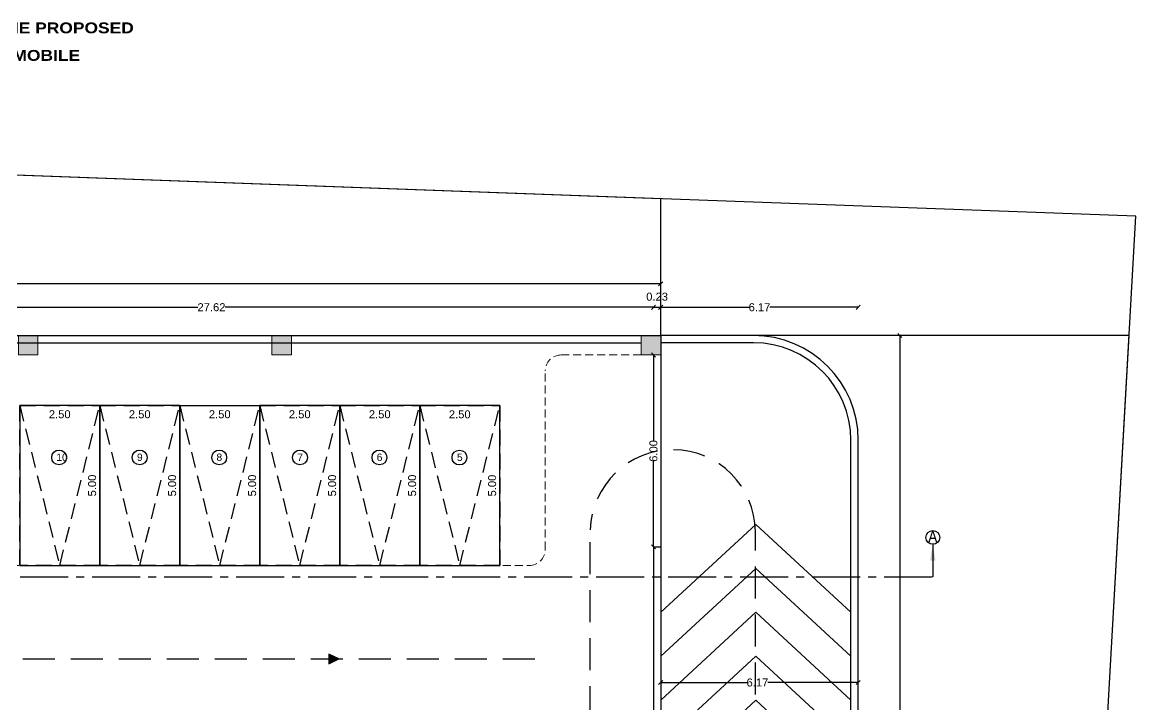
# Model space of a CAD drawing. Header units: metres. Extents: x 71870 to 71989, y 12512 to 13085.
# Drawn here: x 71941.71 to 71976.51, y 13063.88 to 13085.21 of the extents above; entities that cross this region are included whole.
import ezdxf

# ---------------------------------------------------------------- set-up
doc = ezdxf.new("R2010")
doc.units = ezdxf.units.M
doc.header["$MEASUREMENT"] = 0
for name, pattern in [('CENTER2', [1.125, 0.75, -0.125, 0.125, -0.125]), ('DASHED2', [0.375, 0.25, -0.125]), ('Dim Line', [0.375, 0.25, -0.125])]:
    doc.linetypes.add(name, pattern=pattern)
doc.layers.get('Defpoints').update_dxf_attribs({"color": 6, "lineweight": 0})
doc.layers.add('02_FB_WALL', color=7, linetype='Continuous', lineweight=30)
doc.layers.add('COL', color=1, linetype='Continuous', lineweight=18)
doc.layers.add('ANGULAR_PARKING_SLOT_1', color=6, linetype='Continuous')
for name, color, linetype, plot in [('BLK_1_LVL_-1_BSMNT_COVERED_PARKING', 4, 'Continuous', False), ('BLK_1_LVL_-1_BSMNT_FOOT_PRINT', 1, 'Continuous', False), ('BLK_1_LVL_-1_BSMNT_PLOT_BOUNDARY', 70, 'Continuous', False), ('BLK_1_LVL_-1_BSMNT_REAR_SETBACK', 171, 'Continuous', False), ('BLK_1_LVL_-1_BSMNT_SIDE_SETBACK1', 102, 'Continuous', False)]:
    doc.layers.add(name, color=color, linetype=linetype, plot=plot)
doc.styles.add('century Gothic', font='arial.ttf')
doc.styles.add('MtXpl_Arial_Black', font='')
doc.styles.get("Standard").update_dxf_attribs({"font": 'arial.ttf'})
doc.styles.get('MtXpl_Arial_Black').set_extended_font_data('Arial Black')
doc.dimstyles.new('STAND', dxfattribs={"dimtxt": 0.25, "dimasz": 0.13, "dimexe": 0, "dimexo": 0, "dimgap": 0, "dimtad": 0, "dimzin": 0, "dimdsep": 46, "dimtxsty": 'century Gothic', "dimblk": 'OBLIQUE', "dimcen": 0.15, "dimse1": 1, "dimse2": 1, "dimclrd": 5, "dimclre": 7, "dimclrt": 5, "dimazin": 0, "dimtfac": 1, "dimtofl": 0, "dimtmove": 0, "dimatfit": 3, "dimfxl": 0, "dimtolj": 1, "dimtzin": 0, "dimlwd": -1, "dimlwe": -1, "dimarcsym": 0})
doc.dimstyles.get("Standard").update_dxf_attribs({"dimtxt": 0.18, "dimasz": 0.18, "dimexe": 0.18, "dimexo": 0.0625, "dimgap": 0.09, "dimtad": 0, "dimtih": 1, "dimtoh": 1, "dimdec": 4, "dimzin": 0, "dimdsep": 46, "dimtxsty": 'Standard', "dimcen": 0.09, "dimadec": 0, "dimazin": 0, "dimtfac": 1, "dimtdec": 4, "dimtofl": 0, "dimtmove": 0, "dimatfit": 3, "dimfxl": 0, "dimtolj": 1, "dimtzin": 0, "dimarcsym": 0})

# ---------------------------------------------------------------- blocks, each defined once
blk = doc.blocks.new('*U3')
at = {"layer": 'COL'}
h = blk.add_hatch(color=8, dxfattribs=at)
h.dxf.hatch_style = 1
h.paths.add_polyline_path([(2704.9, 761), (2704.9, 737), (2680.9, 737), (2680.9, 761)])
at = {"layer": 'COL', "ltscale": 0.02}
blk.add_lwpolyline([(2704.9, 761), (2704.9, 737), (2680.9, 737), (2680.9, 761)], close=True, dxfattribs=at)
blk = doc.blocks.new('arrowww')
at = {"layer": '02_FB_WALL'}
h = blk.add_hatch(color=252, dxfattribs=at)
h.dxf.hatch_style = 1
h.paths.add_polyline_path([(156792.6, 14158.6), (156780.6, 14164.6), (156792.6, 14170.6)])
at = {"layer": '02_FB_WALL', "color": 252}
blk.add_lwpolyline([(156792.6, 14158.6), (156780.6, 14164.6), (156792.6, 14170.6)], close=True, dxfattribs=at)
blk = doc.blocks.new('*D300')
at = {"layer": 'Defpoints', "color": 0, "lineweight": 25}
for p in [(71943.896, 13073.229), (71944.133, 13073.229), (71944.133, 13068.229)]:
    blk.add_point(p, dxfattribs=at)
at = {"color": 5, "lineweight": 25, "insert": (71943.896, 13070.729), "char_height": 0.25, "attachment_point": 5, "rotation": 90, "style": 'century Gothic'}
blk.add_mtext('\\A1;5.00', dxfattribs=at)
blk = doc.blocks.new('_Oblique')
at = {"color": 0, "linetype": 'ByBlock', "lineweight": -2}
blk.add_line((-0.5, -0.5), (0.5, 0.5), dxfattribs=at)
blk = doc.blocks.new('*D301')
at = {"layer": 'Defpoints', "color": 0, "lineweight": 25}
for p in [(71941.633, 13073.229), (71944.133, 13073.229), (71941.633, 13072.955)]:
    blk.add_point(p, dxfattribs=at)
at = {"color": 5, "lineweight": 25, "insert": (71942.883, 13072.955), "char_height": 0.25, "attachment_point": 5, "style": 'century Gothic'}
blk.add_mtext('\\A1;2.50', dxfattribs=at)
blk = doc.blocks.new('*D302')
at = {"layer": 'Defpoints', "color": 0, "lineweight": 25}
for p in [(71946.396, 13073.229), (71946.633, 13073.229), (71946.633, 13068.229)]:
    blk.add_point(p, dxfattribs=at)
at = {"color": 5, "lineweight": 25, "insert": (71946.396, 13070.729), "char_height": 0.25, "attachment_point": 5, "rotation": 90, "style": 'century Gothic'}
blk.add_mtext('\\A1;5.00', dxfattribs=at)
blk = doc.blocks.new('*D303')
at = {"layer": 'Defpoints', "color": 0, "lineweight": 25}
for p in [(71944.133, 13073.229), (71946.633, 13073.229), (71944.133, 13072.955)]:
    blk.add_point(p, dxfattribs=at)
at = {"color": 5, "lineweight": 25, "insert": (71945.383, 13072.955), "char_height": 0.25, "attachment_point": 5, "style": 'century Gothic'}
blk.add_mtext('\\A1;2.50', dxfattribs=at)
blk = doc.blocks.new('*D304')
at = {"layer": 'Defpoints', "color": 0, "lineweight": 25}
for p in [(71948.896, 13073.229), (71949.133, 13073.229), (71949.133, 13068.229)]:
    blk.add_point(p, dxfattribs=at)
at = {"color": 5, "lineweight": 25, "insert": (71948.896, 13070.729), "char_height": 0.25, "attachment_point": 5, "rotation": 90, "style": 'century Gothic'}
blk.add_mtext('\\A1;5.00', dxfattribs=at)
blk = doc.blocks.new('*D305')
at = {"layer": 'Defpoints', "color": 0, "lineweight": 25}
for p in [(71946.633, 13073.229), (71949.133, 13073.229), (71946.633, 13072.955)]:
    blk.add_point(p, dxfattribs=at)
at = {"color": 5, "lineweight": 25, "insert": (71947.883, 13072.955), "char_height": 0.25, "attachment_point": 5, "style": 'century Gothic'}
blk.add_mtext('\\A1;2.50', dxfattribs=at)
blk = doc.blocks.new('*D306')
at = {"layer": 'Defpoints', "color": 0, "lineweight": 25}
for p in [(71951.396, 13073.229), (71951.633, 13073.229), (71951.633, 13068.229)]:
    blk.add_point(p, dxfattribs=at)
at = {"color": 5, "lineweight": 25, "insert": (71951.396, 13070.729), "char_height": 0.25, "attachment_point": 5, "rotation": 90, "style": 'century Gothic'}
blk.add_mtext('\\A1;5.00', dxfattribs=at)
blk = doc.blocks.new('*D307')
at = {"layer": 'Defpoints', "color": 0, "lineweight": 25}
for p in [(71949.133, 13073.229), (71951.633, 13073.229), (71949.133, 13072.955)]:
    blk.add_point(p, dxfattribs=at)
at = {"color": 5, "lineweight": 25, "insert": (71950.383, 13072.955), "char_height": 0.25, "attachment_point": 5, "style": 'century Gothic'}
blk.add_mtext('\\A1;2.50', dxfattribs=at)
blk = doc.blocks.new('*D308')
at = {"layer": 'Defpoints', "color": 0, "lineweight": 25}
for p in [(71953.896, 13073.229), (71954.133, 13073.229), (71954.133, 13068.229)]:
    blk.add_point(p, dxfattribs=at)
at = {"color": 5, "lineweight": 25, "insert": (71953.896, 13070.729), "char_height": 0.25, "attachment_point": 5, "rotation": 90, "style": 'century Gothic'}
blk.add_mtext('\\A1;5.00', dxfattribs=at)
blk = doc.blocks.new('*D309')
at = {"layer": 'Defpoints', "color": 0, "lineweight": 25}
for p in [(71951.633, 13073.229), (71954.133, 13073.229), (71951.633, 13072.955)]:
    blk.add_point(p, dxfattribs=at)
at = {"color": 5, "lineweight": 25, "insert": (71952.883, 13072.955), "char_height": 0.25, "attachment_point": 5, "style": 'century Gothic'}
blk.add_mtext('\\A1;2.50', dxfattribs=at)
blk = doc.blocks.new('*D224')
at = {"color": 5}
for p, q in [((71961.664, 13064.57), (71964.36, 13064.57)), ((71967.836, 13064.57), (71965.011, 13064.57))]:
    blk.add_line(p, q, dxfattribs=at)
at = {"layer": 'Defpoints', "color": 0, "lineweight": 25}
for p in [(71961.664, 13064.57), (71967.836, 13064.57), (71967.836, 13064.57)]:
    blk.add_point(p, dxfattribs=at)
at = {"color": 5, "xscale": 0.13, "yscale": 0.13, "zscale": 0.13, "rotation": 180}
blk.add_blockref('_Oblique', (71961.664, 13064.57), dxfattribs=at)
at = {"color": 5, "xscale": 0.13, "yscale": 0.13, "zscale": 0.13}
blk.add_blockref('_Oblique', (71967.836, 13064.57), dxfattribs=at)
at = {"color": 5, "lineweight": 25, "insert": (71964.685, 13064.57), "char_height": 0.25, "attachment_point": 5, "style": 'century Gothic'}
blk.add_mtext('\\A1;6.17', dxfattribs=at)
blk = doc.blocks.new('*D327')
at = {"color": 5}
for p, q in [((71961.436, 13074.81), (71961.436, 13072.135)), ((71961.436, 13068.81), (71961.436, 13071.485))]:
    blk.add_line(p, q, dxfattribs=at)
at = {"layer": 'Defpoints', "color": 0, "lineweight": 25}
for p in [(71961.436, 13074.81), (71961.436, 13074.81), (71961.436, 13068.81)]:
    blk.add_point(p, dxfattribs=at)
at = {"color": 5, "xscale": 0.13, "yscale": 0.13, "zscale": 0.13}
for p, rotation in [((71961.436, 13074.81), 90), ((71961.436, 13068.81), 270)]:
    blk.add_blockref('_Oblique', p, dxfattribs=dict(at, rotation=rotation))
at = {"color": 5, "lineweight": 25, "insert": (71961.436, 13071.81), "char_height": 0.25, "attachment_point": 5, "rotation": 90, "style": 'century Gothic'}
blk.add_mtext('\\A1;6.00', dxfattribs=at)
blk = doc.blocks.new('*D329')
at = {"color": 5}
for p, q in [((71933.814, 13076.301), (71947.202, 13076.301)), ((71961.436, 13076.301), (71948.048, 13076.301))]:
    blk.add_line(p, q, dxfattribs=at)
at = {"layer": 'Defpoints', "color": 0, "lineweight": 25}
for p in [(71961.436, 13076.301), (71933.814, 13074.81), (71961.436, 13068.81)]:
    blk.add_point(p, dxfattribs=at)
at = {"color": 5, "xscale": 0.13, "yscale": 0.13, "zscale": 0.13, "rotation": 180}
blk.add_blockref('_Oblique', (71933.814, 13076.301), dxfattribs=at)
at = {"color": 5, "xscale": 0.13, "yscale": 0.13, "zscale": 0.13}
blk.add_blockref('_Oblique', (71961.436, 13076.301), dxfattribs=at)
at = {"color": 5, "insert": (71947.625, 13076.301), "char_height": 0.25, "attachment_point": 5, "style": 'century Gothic'}
blk.add_mtext('\\A1;27.62', dxfattribs=at)
blk = doc.blocks.new('*D336')
at = {"color": 5}
blk.add_line((71961.436, 13076.301), (71961.664, 13076.301), dxfattribs=at)
at = {"layer": 'Defpoints', "color": 0, "lineweight": 25}
for p in [(71961.664, 13076.301), (71961.436, 13068.81), (71961.664, 13068.81)]:
    blk.add_point(p, dxfattribs=at)
at = {"color": 5, "xscale": 0.13, "yscale": 0.13, "zscale": 0.13, "rotation": 180}
blk.add_blockref('_Oblique', (71961.436, 13076.301), dxfattribs=at)
at = {"color": 5, "xscale": 0.13, "yscale": 0.13, "zscale": 0.13}
blk.add_blockref('_Oblique', (71961.664, 13076.301), dxfattribs=at)
at = {"color": 5, "insert": (71961.55, 13076.631), "char_height": 0.25, "attachment_point": 5, "style": 'century Gothic'}
blk.add_mtext('\\A1;0.23', dxfattribs=at)
blk = doc.blocks.new('*D337')
at = {"color": 5}
for p, q in [((71961.664, 13076.301), (71964.425, 13076.301)), ((71967.836, 13076.301), (71965.076, 13076.301))]:
    blk.add_line(p, q, dxfattribs=at)
at = {"layer": 'Defpoints', "color": 0, "lineweight": 25}
for p in [(71967.836, 13076.301), (71967.836, 13072.143), (71961.664, 13068.81)]:
    blk.add_point(p, dxfattribs=at)
at = {"color": 5, "xscale": 0.13, "yscale": 0.13, "zscale": 0.13, "rotation": 180}
blk.add_blockref('_Oblique', (71961.664, 13076.301), dxfattribs=at)
at = {"color": 5, "xscale": 0.13, "yscale": 0.13, "zscale": 0.13}
blk.add_blockref('_Oblique', (71967.836, 13076.301), dxfattribs=at)
at = {"color": 5, "insert": (71964.75, 13076.301), "char_height": 0.25, "attachment_point": 5, "style": 'century Gothic'}
blk.add_mtext('\\A1;6.17', dxfattribs=at)
blk = doc.blocks.new('*D338')
at = {"color": 5}
for p, q in [((71961.664, 13076.301), (71964.425, 13076.301)), ((71967.836, 13076.301), (71965.076, 13076.301))]:
    blk.add_line(p, q, dxfattribs=at)
at = {"layer": 'Defpoints', "color": 0, "lineweight": 25}
for p in [(71961.664, 13076.301), (71961.664, 13075.42), (71967.836, 13072.143)]:
    blk.add_point(p, dxfattribs=at)
at = {"color": 5, "xscale": 0.13, "yscale": 0.13, "zscale": 0.13, "rotation": 180}
blk.add_blockref('_Oblique', (71961.664, 13076.301), dxfattribs=at)
at = {"color": 5, "xscale": 0.13, "yscale": 0.13, "zscale": 0.13}
blk.add_blockref('_Oblique', (71967.836, 13076.301), dxfattribs=at)
at = {"color": 5, "insert": (71964.75, 13076.301), "char_height": 0.25, "attachment_point": 5, "style": 'century Gothic'}
blk.add_mtext('\\A1;6.17', dxfattribs=at)
blk = doc.blocks.new('*D339')
at = {"color": 5}
for p, q in [((71909.874, 13077.033), (71935.347, 13077.033)), ((71961.664, 13077.033), (71936.191, 13077.033))]:
    blk.add_line(p, q, dxfattribs=at)
at = {"layer": 'Defpoints', "color": 0, "lineweight": 25}
for p in [(71909.874, 13077.033), (71909.874, 13075.42), (71961.664, 13075.42)]:
    blk.add_point(p, dxfattribs=at)
at = {"color": 5, "xscale": 0.13, "yscale": 0.13, "zscale": 0.13, "rotation": 180}
blk.add_blockref('_Oblique', (71909.874, 13077.033), dxfattribs=at)
at = {"color": 5, "xscale": 0.13, "yscale": 0.13, "zscale": 0.13}
blk.add_blockref('_Oblique', (71961.664, 13077.033), dxfattribs=at)
at = {"color": 5, "insert": (71935.769, 13077.033), "char_height": 0.25, "attachment_point": 5, "style": 'century Gothic'}
blk.add_mtext('\\A1;51.79', dxfattribs=at)
blk = doc.blocks.new('*D355')
at = {"color": 5}
for p, q in [((71969.136, 13075.42), (71969.136, 13059.077)), ((71969.136, 13041.892), (71969.136, 13058.234))]:
    blk.add_line(p, q, dxfattribs=at)
at = {"layer": 'Defpoints', "color": 0, "lineweight": 25}
for p in [(71961.664, 13075.42), (71969.136, 13075.42), (71961.664, 13041.892)]:
    blk.add_point(p, dxfattribs=at)
at = {"color": 5, "xscale": 0.13, "yscale": 0.13, "zscale": 0.13}
for p, rotation in [((71969.136, 13075.42), 90), ((71969.136, 13041.892), 270)]:
    blk.add_blockref('_Oblique', p, dxfattribs=dict(at, rotation=rotation))
at = {"color": 5, "lineweight": 25, "insert": (71969.136, 13058.656), "char_height": 0.25, "attachment_point": 5, "rotation": 90, "style": 'century Gothic'}
blk.add_mtext('\\A1;33.53', dxfattribs=at)
blk = doc.blocks.new('*D374')
at = {"layer": 'Defpoints', "color": 0, "lineweight": 25}
for p in [(71956.396, 13073.227), (71956.633, 13073.227), (71956.633, 13068.227)]:
    blk.add_point(p, dxfattribs=at)
at = {"color": 5, "lineweight": 25, "insert": (71956.396, 13070.727), "char_height": 0.25, "attachment_point": 5, "rotation": 90, "style": 'century Gothic'}
blk.add_mtext('\\A1;5.00', dxfattribs=at)
blk = doc.blocks.new('*D375')
at = {"layer": 'Defpoints', "color": 0, "lineweight": 25}
for p in [(71954.133, 13073.227), (71956.633, 13073.227), (71954.133, 13072.953)]:
    blk.add_point(p, dxfattribs=at)
at = {"color": 5, "lineweight": 25, "insert": (71955.383, 13072.953), "char_height": 0.25, "attachment_point": 5, "style": 'century Gothic'}
blk.add_mtext('\\A1;2.50', dxfattribs=at)

msp = doc.modelspace()

# ---------------------------------------------------------------- linework, layer by layer
for p, q in [((71918.42562, 13075.41975), (71961.05465, 13075.41972)), ((71964.55998, 13075.41972), (71961.66425, 13075.41972)), ((71934.27157, 13075.19114), (71961.05465, 13075.19112)), ((71964.55998, 13075.19112), (71961.66425, 13075.19112)), ((71967.60784, 13045.89625), (71967.60784, 13072.14312)), ((71967.83644, 13045.89625), (71967.83644, 13072.14312)), ((71961.43564, 13068.81012), (71961.66424, 13068.81012)), ((71961.43564, 13068.81012), (71961.43564, 13042.50135)), ((71961.66424, 13068.81012), (71961.66424, 13042.50135))]:
    msp.add_line(p, q)
at = {"color": 32, "linetype": 'Dim Line', "lineweight": 9}
for p, q in [((71958.55464, 13074.81012), (71961.05465, 13074.81012)), ((71958.05464, 13068.72861), (71958.05464, 13074.31012)), ((71910.98324, 13068.22861), (71957.55464, 13068.22861))]:
    msp.add_line(p, q, dxfattribs=at)
at = {"linetype": 'Dim Line', "ltscale": 4}
for p, q in [((71959.46074, 13051.45783), (71959.46074, 13069.33989)), ((71964.63604, 13046.19309), (71964.62509, 13069.29503)), ((71913.23324, 13065.3082), (71958.05464, 13065.3082))]:
    msp.add_line(p, q, dxfattribs=at)
at = {"color": 4, "linetype": 'DASHED2', "lineweight": 25, "ltscale": 2}
for points in [[(71941.63288, 13073.22876), (71944.13288, 13073.22876), (71944.13288, 13068.22876), (71941.63288, 13068.22876)], [(71944.13288, 13073.22876), (71946.63288, 13073.22876), (71946.63288, 13068.22876), (71944.13288, 13068.22876)], [(71946.63288, 13073.22876), (71949.13288, 13073.22876), (71949.13288, 13068.22876), (71946.63288, 13068.22876)], [(71949.13288, 13073.22876), (71951.63288, 13073.22876), (71951.63288, 13068.22876), (71949.13288, 13068.22876)], [(71951.63288, 13073.22876), (71954.13288, 13073.22876), (71954.13288, 13068.22876), (71951.63288, 13068.22876)], [(71954.13303, 13073.22728), (71956.63303, 13073.22728), (71956.63303, 13068.22728), (71954.13303, 13068.22728)]]:
    msp.add_lwpolyline(points, close=True, dxfattribs=at)
for points in [[(71941.63288, 13073.22876), (71942.88288, 13068.22876), (71944.13288, 13073.22876)], [(71944.13288, 13073.22876), (71945.38288, 13068.22876), (71946.63288, 13073.22876)], [(71946.63288, 13073.22876), (71947.88288, 13068.22876), (71949.13288, 13073.22876)], [(71949.13288, 13073.22876), (71950.38288, 13068.22876), (71951.63288, 13073.22876)], [(71951.63288, 13073.22876), (71952.88288, 13068.22876), (71954.13288, 13073.22876)], [(71954.13303, 13073.22728), (71955.38303, 13068.22728), (71956.63303, 13073.22728)]]:
    msp.add_lwpolyline(points, dxfattribs=at)
at = {"linetype": 'Dim Line', "ltscale": 100}
for points in [[(71961.66424, 13066.76709), (71964.63473, 13069.51029), (71967.60783, 13066.76709)], [(71961.66424, 13065.39548), (71964.63473, 13068.13868), (71967.60783, 13065.39548)], [(71961.66424, 13064.02389), (71964.63473, 13066.76709), (71967.60783, 13064.02389)], [(71961.66424, 13062.65228), (71964.63473, 13065.39548), (71967.60783, 13062.65228)], [(71961.66424, 13061.28069), (71964.63473, 13064.02389), (71967.60783, 13061.28069)]]:
    msp.add_lwpolyline(points, dxfattribs=at)
at = {"color": 1, "linetype": 'CENTER2', "lineweight": 25, "ltscale": 2}
msp.add_lwpolyline([(71907.89965, 13067.87402), (71970.37441, 13067.87402)], dxfattribs=at)
at = {"color": 4, "linetype": 'Continuous', "lineweight": 25, "ltscale": 2}
for centre in [(71942.86241, 13071.60534), (71945.38249, 13071.60534), (71947.86709, 13071.60534), (71950.39029, 13071.60534), (71952.87481, 13071.60534), (71955.37497, 13071.60386)]:
    msp.add_circle(centre, 0.23145, dxfattribs=at)
at = {"color": 1, "linetype": 'Continuous', "lineweight": 25, "ltscale": 2}
msp.add_circle((71970.1654, 13069.10779), 0.21596, dxfattribs=at)
for radius in [3.2766, 3.048]:
    msp.add_arc((71964.55984, 13072.14312), radius, 0, 89.999999)
at = {"color": 32, "linetype": 'Dim Line', "lineweight": 9}
for centre, start, end in [((71958.55464, 13074.31012), 90, 180), ((71957.55464, 13068.72861), 270, 0)]:
    msp.add_arc(centre, 0.5, start, end, dxfattribs=at)
at = {"linetype": 'Dim Line', "ltscale": 4}
msp.add_arc((71962.04243, 13069.2618), 2.58287, 0.737015, 178.267579, dxfattribs=at)
at = {"layer": 'ANGULAR_PARKING_SLOT_1', "color": 6, "lineweight": 25}
for points in [[(71941.63319, 13068.22728), (71944.13319, 13068.22728), (71944.13319, 13073.22704), (71941.63319, 13073.22704)], [(71944.13303, 13068.22728), (71946.63303, 13068.22728), (71946.63303, 13073.22704), (71944.13303, 13073.22704)], [(71946.63334, 13068.22432), (71949.13334, 13068.22432), (71949.13334, 13073.22408), (71946.63334, 13073.22408)], [(71949.13319, 13068.2258), (71951.63319, 13068.2258), (71951.63319, 13073.22556), (71949.13319, 13073.22556)], [(71951.63303, 13068.22728), (71954.13303, 13068.22728), (71954.13303, 13073.22704), (71951.63303, 13073.22704)], [(71954.13319, 13068.2258), (71956.63319, 13068.2258), (71956.63319, 13073.22556), (71954.13319, 13073.22556)]]:
    msp.add_lwpolyline(points, close=True, dxfattribs=at)
at = {"layer": 'BLK_1_LVL_-1_BSMNT_COVERED_PARKING', "color": 4, "lineweight": 25}
msp.add_lwpolyline([(71909.87364, 13075.41975), (71961.66424, 13075.41975), (71961.66424, 13041.89175), (71909.87364, 13041.89175)], close=True, dxfattribs=at)
at = {"layer": 'BLK_1_LVL_-1_BSMNT_FOOT_PRINT', "lineweight": 25}
msp.add_lwpolyline([(71909.87364, 13075.41975), (71961.66424, 13075.41975), (71961.66424, 13041.89175), (71909.87364, 13041.89175)], close=True, dxfattribs=at)
at = {"layer": 'BLK_1_LVL_-1_BSMNT_PLOT_BOUNDARY', "color": 70, "linetype": 'ByBlock', "lineweight": 25}
msp.add_lwpolyline([(71976.50717, 13079.14882), (71905.93724, 13081.73179), (71905.79397, 13079.20731), (71900.24162, 13079.18441), (71901.79644, 13038.11383), (71974.19644, 13038.11383)], close=True, dxfattribs=at)
at = {"layer": 'BLK_1_LVL_-1_BSMNT_REAR_SETBACK', "color": 171, "lineweight": 25}
msp.add_lwpolyline([(71976.29718, 13075.41975), (71961.66424, 13075.41975), (71961.66424, 13041.89175), (71974.40918, 13041.89175)], close=True, dxfattribs=at)
at = {"layer": 'BLK_1_LVL_-1_BSMNT_SIDE_SETBACK1', "color": 102, "lineweight": 25}
msp.add_lwpolyline([(71961.66424, 13079.6921), (71909.87364, 13081.58771), (71909.87364, 13075.41975), (71961.66424, 13075.41975)], close=True, dxfattribs=at)

# ---------------------------------------------------------------- block references
at = {"xscale": 0.0254, "yscale": 0.0254, "zscale": 0.0254}
for p in [(71873.49459, 13056.09023), (71881.41939, 13056.09023), (71892.95882, 13056.09023)]:
    msp.add_blockref('*U3', p, dxfattribs=at)
at = {"xscale": -0.0254, "yscale": 0.0254, "zscale": 0.0254, "rotation": 0.0056798055196694}
msp.add_blockref('arrowww', (75933.86403, 12705.922), dxfattribs=at)

# ---------------------------------------------------------------- texts
at = {"color": 7, "lineweight": 25, "insert": (71934.42999, 13085.20534), "char_height": 0.34, "width": 10.8436054, "attachment_point": 1, "line_spacing_factor": 1.519185, "style": 'MtXpl_Arial_Black'}
msp.add_mtext('{\\W4.29283;\\C256; \\W1;SITE PLAN SHOWING THE PROPOSED CONSTRUCTION OF AUTOMOBILE SHOWROOM BUILDING }', dxfattribs=at)
at = {"color": 4, "linetype": 'Continuous', "lineweight": 25, "ltscale": 2, "char_height": 0.23, "width": 0.1616854, "attachment_point": 7, "rotation": 359.999978, "style": 'century Gothic'}
for s, insert in [('10', (71942.77599, 13071.49388)), (' 9', (71945.29607, 13071.49388)), (' 8', (71947.78067, 13071.49388)), (' 7', (71950.30387, 13071.49388)), (' 6', (71952.7884, 13071.49388)), (' 5', (71955.29547, 13071.49289))]:
    msp.add_mtext(s, dxfattribs=dict(at, insert=insert))
at = {"color": 1, "linetype": 'Continuous', "lineweight": 25, "ltscale": 2, "insert": (71970.02627, 13069.31034), "char_height": 0.3429, "attachment_point": 1}
msp.add_mtext_dynamic_manual_height_columns('{\\fTahoma|b0|i0|c0|p34;A}', width=1547.5845061, gutter_width=1, heights=[0], dxfattribs=at)

# ---------------------------------------------------------------- dimensions: what is measured, and where the dimension line sits
for base, p1, p2, picture, middle in [((71909.87364, 13077.03323), (71961.66425, 13075.41972), (71909.87364, 13075.41972), '*D339', (71935.76894, 13077.03323)), ((71961.43564, 13076.30058), (71933.81434, 13074.81015), (71961.43564, 13068.81012), '*D329', (71947.62499, 13076.30058)), ((71967.83644, 13076.30058), (71961.66424, 13068.81012), (71967.83644, 13072.14312), '*D337', (71964.75034, 13076.30058)), ((71961.66425, 13076.30058), (71967.83644, 13072.14312), (71961.66425, 13075.41972), '*D338', (71964.75034, 13076.30058))]:
    dim = msp.add_linear_dim(base=base, p1=p1, p2=p2, dimstyle='STAND', override={"dimtmove": 2})
    dim.commit()
    dim.dimension.update_dxf_attribs({"geometry": picture, "text_midpoint": middle})
dim = msp.add_linear_dim(base=(71961.66424, 13076.30058), p1=(71961.43564, 13068.81012), p2=(71961.66424, 13068.81012), dimstyle='STAND', override={"dimtmove": 2})
dim.commit()
dim.dimension.update_dxf_attribs({"geometry": '*D336', "text_midpoint": (71961.54994, 13076.63058), "dimtype": 160})
at = {"lineweight": 25}
for base, p1, p2, picture, middle in [((71969.13637, 13075.41972), (71961.66424, 13041.89175), (71961.66425, 13075.41972), '*D355', (71969.13637, 13058.65573)), ((71961.43564, 13074.81012), (71961.43564, 13068.81012), (71961.43564, 13074.81012), '*D327', (71961.43564, 13071.81012))]:
    dim = msp.add_linear_dim(base=base, p1=p1, p2=p2, angle=90, dimstyle='STAND', dxfattribs=at)
    dim.commit()
    dim.dimension.update_dxf_attribs({"geometry": picture, "text_midpoint": middle})
for p1, p2, distance, picture, middle in [((71944.13288, 13073.22876), (71941.63288, 13073.22876), 0.2739, '*D301', (71942.88288, 13072.95486)), ((71944.13288, 13068.22876), (71944.13288, 13073.22876), 0.23715, '*D300', (71943.89573, 13070.72876)), ((71946.63288, 13073.22876), (71944.13288, 13073.22876), 0.2739, '*D303', (71945.38288, 13072.95486)), ((71946.63288, 13068.22876), (71946.63288, 13073.22876), 0.23715, '*D302', (71946.39573, 13070.72876)), ((71949.13288, 13073.22876), (71946.63288, 13073.22876), 0.2739, '*D305', (71947.88288, 13072.95486)), ((71949.13288, 13068.22876), (71949.13288, 13073.22876), 0.23715, '*D304', (71948.89573, 13070.72876)), ((71951.63288, 13073.22876), (71949.13288, 13073.22876), 0.2739, '*D307', (71950.38288, 13072.95486)), ((71951.63288, 13068.22876), (71951.63288, 13073.22876), 0.23715, '*D306', (71951.39573, 13070.72876)), ((71954.13288, 13073.22876), (71951.63288, 13073.22876), 0.2739, '*D309', (71952.88288, 13072.95486)), ((71954.13288, 13068.22876), (71954.13288, 13073.22876), 0.23715, '*D308', (71953.89573, 13070.72876)), ((71956.63303, 13073.22728), (71954.13303, 13073.22728), 0.2739, '*D375', (71955.38303, 13072.95338)), ((71956.63303, 13068.22728), (71956.63303, 13073.22728), 0.23715, '*D374', (71956.39588, 13070.72728))]:
    dim = msp.add_aligned_dim(p1=p1, p2=p2, distance=distance, dimstyle='STAND', override={"dimsd1": 1, "dimsd2": 1}, dxfattribs=at)
    dim.commit()
    dim.dimension.update_dxf_attribs({"geometry": picture, "text_midpoint": middle})
dim = msp.add_linear_dim(base=(71967.83644, 13064.57029), p1=(71961.66424, 13064.57035), p2=(71967.83644, 13064.57035), dimstyle='STAND', dxfattribs=at)
dim.commit()
dim.dimension.update_dxf_attribs({"geometry": '*D224', "text_midpoint": (71964.68548, 13064.57029), "dimtype": 160})

# ---------------------------------------------------------------- leaders
at = {"color": 1, "linetype": 'Continuous', "lineweight": 25, "ltscale": 2}
msp.add_leader([(71970.1654, 13068.88355), (71970.1654, 13067.87402)], dimstyle='Standard', override={"dimasz": 0.5, "dimgap": 0.09, "dimtad": 0, "dimclrd": 1}, dxfattribs=at)

doc.saveas('drawing.dxf')
